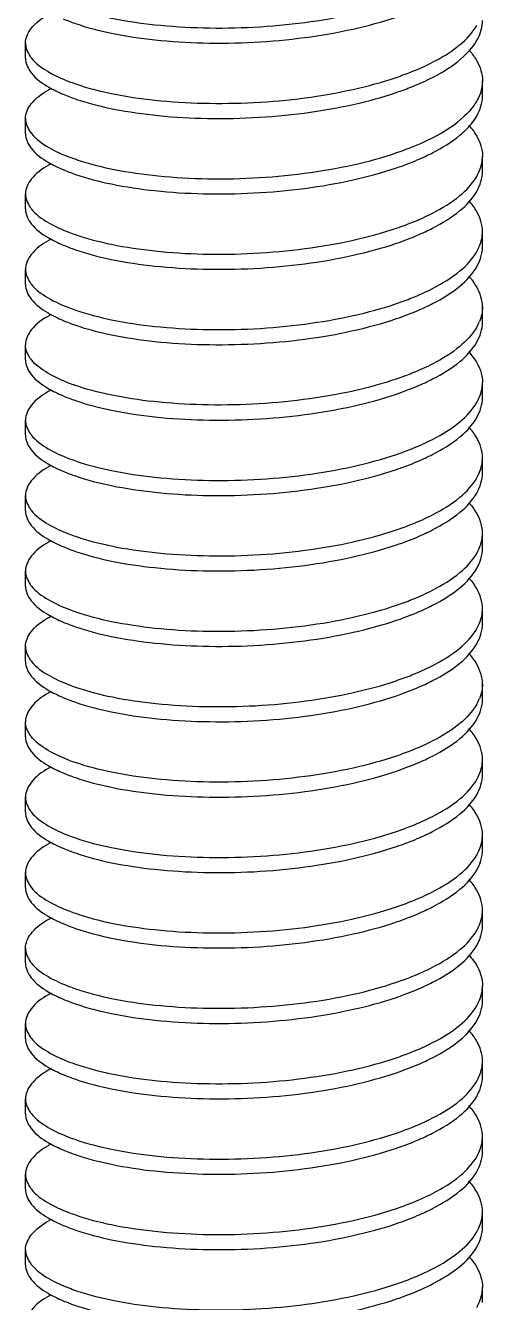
# Model space of a CAD drawing. Header units: millimetres. Extents: x 14276 to 15242, y -9916 to -8542.
# Drawn here: x 14590.72 to 14597.92, y -8626.63 to -8606.5 of the extents above; entities that cross this region are included whole.
import ezdxf

# ---------------------------------------------------------------- set-up
doc = ezdxf.new("R2010")
doc.units = ezdxf.units.MM

# ---------------------------------------------------------------- blocks, each defined once
blk = doc.blocks.new('u9')
at = {"color": 7, "linetype": 'Continuous'}
for p, q in [((-168.493, 618.02), (-168.493, 618.258)), ((-168.493, 618.02), (-168.493, 618.258)), ((-161.285, 617.426), (-161.285, 617.664)), ((-161.285, 617.426), (-161.285, 617.664)), ((-168.493, 616.832), (-168.493, 617.069)), ((-168.493, 616.832), (-168.493, 617.069)), ((-161.285, 616.238), (-161.285, 616.475)), ((-161.285, 616.238), (-161.285, 616.475)), ((-168.493, 615.643), (-168.493, 615.881)), ((-168.493, 615.643), (-168.493, 615.881)), ((-161.285, 615.049), (-161.285, 615.287)), ((-161.285, 615.049), (-161.285, 615.287)), ((-168.493, 614.455), (-168.493, 614.693)), ((-161.285, 613.861), (-161.285, 614.099)), ((-161.285, 613.861), (-161.285, 614.099)), ((-168.493, 613.267), (-168.493, 613.504)), ((-168.493, 613.267), (-168.493, 613.504)), ((-161.285, 612.673), (-161.285, 612.91)), ((-161.285, 612.673), (-161.285, 612.91)), ((-168.493, 612.079), (-168.493, 612.316)), ((-168.493, 612.079), (-168.493, 612.316)), ((-161.285, 611.484), (-161.285, 611.722)), ((-161.285, 611.484), (-161.285, 611.722)), ((-168.493, 610.89), (-168.493, 611.128)), ((-168.493, 610.89), (-168.493, 611.128)), ((-161.285, 610.296), (-161.285, 610.534)), ((-161.285, 610.296), (-161.285, 610.534)), ((-168.493, 609.702), (-168.493, 609.94)), ((-168.493, 609.702), (-168.493, 609.94)), ((-161.285, 609.108), (-161.285, 609.345)), ((-161.285, 609.108), (-161.285, 609.345)), ((-168.493, 608.514), (-168.493, 608.751)), ((-168.493, 608.514), (-168.493, 608.751)), ((-161.285, 607.919), (-161.285, 608.157)), ((-161.285, 607.919), (-161.285, 608.157)), ((-168.493, 607.325), (-168.493, 607.563)), ((-168.493, 607.325), (-168.493, 607.563)), ((-161.285, 606.731), (-161.285, 606.969)), ((-161.285, 606.731), (-161.285, 606.969)), ((-168.493, 606.137), (-168.493, 606.375)), ((-168.493, 606.137), (-168.493, 606.375)), ((-161.285, 605.543), (-161.285, 605.781)), ((-161.285, 605.543), (-161.285, 605.781)), ((-168.493, 604.949), (-168.493, 605.186)), ((-168.493, 604.949), (-168.493, 605.186)), ((-161.285, 604.355), (-161.285, 604.592)), ((-161.285, 604.355), (-161.285, 604.592)), ((-168.493, 603.76), (-168.493, 603.998)), ((-168.493, 603.76), (-168.493, 603.998)), ((-161.285, 603.166), (-161.285, 603.404)), ((-161.285, 603.166), (-161.285, 603.404)), ((-168.493, 602.572), (-168.493, 602.81)), ((-168.493, 602.572), (-168.493, 602.81)), ((-161.285, 601.978), (-161.285, 602.216)), ((-161.285, 601.978), (-161.285, 602.216)), ((-168.493, 601.384), (-168.493, 601.621)), ((-168.493, 601.384), (-168.493, 601.621)), ((-161.285, 600.79), (-161.285, 601.027)), ((-161.285, 600.79), (-161.285, 601.027)), ((-168.493, 600.196), (-168.493, 600.433)), ((-168.493, 600.196), (-168.493, 600.433)), ((-161.285, 599.601), (-161.285, 599.839)), ((-161.285, 599.601), (-161.285, 599.839)), ((-168.493, 599.007), (-168.493, 599.245)), ((-168.493, 599.007), (-168.493, 599.245)), ((-161.285, 598.413), (-161.285, 598.651)), ((-161.285, 598.413), (-161.285, 598.651))]:
    blk.add_line(p, q, dxfattribs=at)
for centre, radius, start, end in [((-162.829, 619.669), 1.864, 307.9845, 309.5661), ((-167.948, 618.372), 0.572, 214.6548, 217.3283), ((-162.308, 617.41), 1.096, 41.2585, 42.2978), ((-166.661, 620.64), 3.199, 248.9634, 250.926), ((-167.942, 617.188), 0.578, 214.6498, 217.7252), ((-166.648, 619.484), 3.233, 248.9329, 251.3154), ((-162.044, 616.537), 0.769, 330.4827, 337.9797), ((-167.948, 615.996), 0.572, 214.6548, 217.3283), ((-166.661, 618.263), 3.199, 248.9634, 250.926), ((-162.044, 615.349), 0.769, 330.4827, 337.9797), ((-167.948, 614.807), 0.572, 214.6548, 217.3283), ((-167.099, 612.139), 2.091, 118.1948, 119.0508), ((-166.661, 617.075), 3.199, 248.9634, 250.926), ((-162.044, 614.161), 0.768, 330.5105, 337.9801), ((-167.952, 613.616), 0.567, 214.6608, 217.0501), ((-166.667, 615.871), 3.182, 248.9865, 250.6946), ((-162.044, 612.972), 0.769, 330.4827, 337.9797), ((-167.948, 612.431), 0.572, 214.6548, 217.3283), ((-166.661, 614.699), 3.199, 248.9634, 250.926), ((-162.044, 611.784), 0.769, 330.4827, 337.9797), ((-167.948, 611.243), 0.572, 214.6548, 217.3283), ((-166.661, 613.51), 3.199, 248.9634, 250.926), ((-162.044, 610.596), 0.769, 330.4827, 337.9797), ((-167.948, 610.054), 0.572, 214.6548, 217.3283), ((-166.661, 612.322), 3.199, 248.9634, 250.926), ((-162.043, 609.407), 0.767, 330.6274, 337.9823), ((-167.945, 608.868), 0.575, 214.6423, 217.4289), ((-166.652, 611.155), 3.222, 248.9373, 251.2529), ((-162.044, 608.219), 0.769, 330.4827, 337.9797), ((-167.948, 607.678), 0.572, 214.6548, 217.3283), ((-166.661, 609.945), 3.199, 248.9634, 250.926), ((-162.044, 607.031), 0.769, 330.4827, 337.9797), ((-167.948, 606.489), 0.572, 214.6548, 217.3283), ((-166.661, 608.757), 3.199, 248.9634, 250.926), ((-162.044, 605.842), 0.769, 330.4827, 337.9797), ((-167.948, 605.301), 0.572, 214.6548, 217.3283), ((-166.661, 607.569), 3.199, 248.9634, 250.926), ((-162.044, 604.654), 0.769, 330.4827, 337.9797), ((-167.948, 604.113), 0.572, 214.6548, 217.3283), ((-166.661, 606.38), 3.199, 248.9634, 250.926), ((-162.044, 603.466), 0.769, 330.4827, 337.9797), ((-167.948, 602.925), 0.572, 214.6548, 217.3283), ((-166.661, 605.192), 3.199, 248.9634, 250.926), ((-162.044, 602.278), 0.769, 330.4827, 337.9797), ((-167.948, 601.736), 0.572, 214.6548, 217.3283), ((-166.661, 604.004), 3.199, 248.9634, 250.926), ((-162.044, 601.089), 0.769, 330.4827, 337.9797), ((-167.948, 600.548), 0.572, 214.6548, 217.3283), ((-167.135, 597.955), 2.007, 118.2937, 119.7265), ((-166.661, 602.816), 3.199, 248.9634, 250.926), ((-162.042, 599.9), 0.766, 330.7044, 337.9836), ((-167.945, 599.362), 0.575, 214.6423, 217.4285), ((-166.652, 601.649), 3.222, 248.9373, 251.2527), ((-162.044, 598.713), 0.769, 330.4827, 337.9797)]:
    blk.add_arc(centre, radius, start, end, dxfattribs=at)
for points, start_tangent, end_tangent in [([(-167.706, 618.805), (-167.136, 618.652), (-166.452, 618.548), (-165.691, 618.499), (-164.889, 618.51), (-164.087, 618.584), (-163.325, 618.717), (-162.642, 618.907), (-162.398, 618.996)], (0.944934, -0.327262), (0.928675, 0.370894)), ([(-167.899, 618.641), (-167.706, 618.567), (-167.136, 618.414), (-166.452, 618.31), (-165.691, 618.261), (-164.889, 618.273), (-164.087, 618.346), (-163.325, 618.48), (-162.642, 618.669), (-162.313, 618.794)], (0.91985, -0.39227), (0.920435, 0.390896)), ([(-168.493, 618.258), (-168.404, 618.487), (-168.143, 618.704), (-168.086, 618.736)], (0, 1), (0.879927, 0.475108)), ([(-161.583, 618.046), (-161.36, 618.325), (-161.285, 618.614)], (0.736252, 0.676708), (0, 1)), ([(-161.641, 618.232), (-161.375, 618.535)], (0.770826, 0.637046), (0.491851, 0.87068)), ([(-168.493, 618.258), (-168.418, 618.047)], (0, -1), (0.568435, -0.822728)), ([(-162.398, 617.808), (-162.071, 617.956), (-161.682, 618.2)], (0.928675, 0.370894), (0.788114, 0.615529)), ([(-168.493, 618.02), (-168.4, 617.785), (-168.125, 617.564), (-167.899, 617.453)], (0, -1), (0.919824, -0.392332)), ([(-168.402, 618.026), (-168.136, 617.808), (-167.809, 617.654)], (0.606206, -0.795308), (0.933171, -0.359433)), ([(-162.313, 617.605), (-161.992, 617.76), (-161.583, 618.046)], (0.920598, 0.390511), (0.736252, 0.676708)), ([(-161.484, 618.133), (-161.375, 617.981)], (0.659412, -0.751782), (0.492631, -0.870238)), ([(-161.375, 617.981), (-161.285, 617.664)], (0.492631, -0.870238), (0, -1)), ([(-167.706, 617.616), (-167.136, 617.464), (-166.452, 617.359), (-165.691, 617.311), (-164.889, 617.322), (-164.087, 617.395), (-163.325, 617.529), (-162.642, 617.718), (-162.398, 617.808)], (0.944934, -0.327262), (0.928675, 0.370894)), ([(-168.493, 617.069), (-168.402, 617.301), (-168.136, 617.519), (-168.087, 617.547)], (0, 1), (0.880035, 0.47491)), ([(-167.899, 617.453), (-167.684, 617.371), (-167.099, 617.219), (-166.399, 617.116), (-165.622, 617.071), (-164.807, 617.089), (-163.995, 617.17), (-163.23, 617.313), (-162.551, 617.512), (-162.313, 617.605)], (0.919824, -0.392332), (0.920598, 0.390511)), ([(-161.285, 617.664), (-161.318, 617.47)], (0, -1), (-0.32717, -0.944966)), ([(-161.318, 617.47), (-161.418, 617.279)], (-0.32717, -0.944966), (-0.576996, -0.816747)), ([(-161.375, 617.109), (-161.285, 617.426)], (0.491851, 0.87068), (0, 1)), ([(-161.418, 617.279), (-161.583, 617.095)], (-0.576996, -0.816747), (-0.736252, -0.676708)), ([(-168.493, 617.069), (-168.418, 616.859)], (0, -1), (0.568287, -0.82283)), ([(-162.403, 616.618), (-161.992, 616.809), (-161.583, 617.095)], (0.929235, 0.369488), (0.736252, 0.676708)), ([(-162.313, 616.417), (-162.071, 616.53), (-161.641, 616.806), (-161.459, 616.987)], (0.920435, 0.390896), (0.630487, 0.7762)), ([(-161.501, 616.963), (-161.375, 616.792), (-161.285, 616.475)], (0.676318, -0.73661), (0, -1)), ([(-161.459, 616.987), (-161.375, 617.109)], (0.630487, 0.7762), (0.491851, 0.87068)), ([(-168.493, 616.832), (-168.402, 616.6), (-168.136, 616.382), (-167.899, 616.265)], (0, -1), (0.91985, -0.39227)), ([(-168.4, 616.834), (-168.125, 616.613), (-167.811, 616.466)], (0.611634, -0.791141), (0.932904, -0.360124)), ([(-167.684, 616.421), (-167.099, 616.268), (-166.399, 616.166), (-165.622, 616.121), (-164.807, 616.138), (-163.995, 616.22), (-163.23, 616.362), (-162.551, 616.562), (-162.403, 616.618)], (0.94707, -0.321027), (0.929235, 0.369488)), ([(-168.086, 616.359), (-168.136, 616.331), (-168.402, 616.113), (-168.493, 615.881)], (-0.880227, -0.474553), (0, -1)), ([(-167.899, 616.265), (-167.706, 616.19), (-167.136, 616.038), (-166.452, 615.933), (-165.691, 615.885), (-164.889, 615.896), (-164.087, 615.969), (-163.325, 616.103), (-162.642, 616.292), (-162.313, 616.417)], (0.91985, -0.39227), (0.920435, 0.390896)), ([(-161.331, 616.249), (-161.285, 616.475)], (0.373855, 0.927487), (0, 1)), ([(-162.398, 615.431), (-162.071, 615.579), (-161.641, 615.856), (-161.375, 616.158)], (0.928675, 0.370894), (0.491851, 0.87068)), ([(-162.313, 615.229), (-162.071, 615.342), (-161.641, 615.618), (-161.375, 615.921), (-161.285, 616.238)], (0.920435, 0.390896), (0, 1)), ([(-168.493, 615.881), (-168.418, 615.671)], (0, -1), (0.568435, -0.822728)), ([(-161.285, 615.287), (-161.375, 615.604), (-161.501, 615.775)], (0, 1), (-0.676318, 0.73661)), ([(-168.493, 615.643), (-168.402, 615.412), (-168.136, 615.193), (-167.899, 615.076)], (0, -1), (0.91985, -0.39227)), ([(-168.402, 615.649), (-168.136, 615.431), (-167.809, 615.277)], (0.606206, -0.795308), (0.933171, -0.359433)), ([(-167.706, 615.24), (-167.136, 615.087), (-166.452, 614.983), (-165.691, 614.934), (-164.889, 614.946), (-164.087, 615.019), (-163.325, 615.152), (-162.642, 615.342), (-162.398, 615.431)], (0.944934, -0.327262), (0.928675, 0.370894)), ([(-168.086, 615.17), (-168.136, 615.143), (-168.402, 614.925), (-168.493, 614.693)], (-0.880227, -0.474553), (0, -1)), ([(-167.899, 615.076), (-167.706, 615.002), (-167.136, 614.849), (-166.452, 614.745), (-165.691, 614.696), (-164.889, 614.708), (-164.087, 614.781), (-163.325, 614.915), (-162.642, 615.104), (-162.313, 615.229)], (0.91985, -0.39227), (0.920435, 0.390896)), ([(-161.331, 615.061), (-161.285, 615.287)], (0.373855, 0.927487), (0, 1)), ([(-162.398, 614.243), (-162.071, 614.391), (-161.641, 614.667), (-161.375, 614.97)], (0.928675, 0.370894), (0.491851, 0.87068)), ([(-162.313, 614.04), (-162.071, 614.153), (-161.641, 614.43), (-161.375, 614.733), (-161.285, 615.049)], (0.920435, 0.390896), (0, 1)), ([(-168.493, 614.693), (-168.418, 614.483)], (0, -1), (0.568435, -0.822728)), ([(-161.285, 614.099), (-161.375, 614.415), (-161.501, 614.586)], (0, 1), (-0.676318, 0.73661)), ([(-168.493, 614.455), (-168.402, 614.223), (-168.136, 614.005), (-167.899, 613.888)], (0, -1), (0.91985, -0.39227)), ([(-168.402, 614.461), (-168.136, 614.243), (-167.809, 614.089)], (0.606206, -0.795308), (0.933171, -0.359433)), ([(-167.706, 614.052), (-167.136, 613.899), (-166.452, 613.794), (-165.691, 613.746), (-164.889, 613.757), (-164.087, 613.831), (-163.325, 613.964), (-162.642, 614.153), (-162.398, 614.243)], (0.944934, -0.327262), (0.928675, 0.370894)), ([(-168.114, 613.967), (-168.397, 613.743), (-168.493, 613.504)], (-0.874174, -0.485613), (0, -1)), ([(-167.899, 613.888), (-167.706, 613.814), (-167.136, 613.661), (-166.452, 613.557), (-165.691, 613.508), (-164.889, 613.52), (-164.087, 613.593), (-163.325, 613.727), (-162.642, 613.916), (-162.313, 614.04)], (0.91985, -0.39227), (0.920435, 0.390896)), ([(-161.285, 614.099), (-161.331, 613.872)], (0, -1), (-0.373855, -0.927487)), ([(-161.375, 613.782), (-161.643, 613.478), (-162.068, 613.204), (-162.398, 613.055)], (-0.491432, -0.870916), (-0.928716, -0.370792)), ([(-162.313, 612.852), (-162.071, 612.965), (-161.641, 613.241), (-161.375, 613.544), (-161.285, 613.861)], (0.920435, 0.390896), (0, 1)), ([(-168.418, 613.294), (-168.493, 613.504)], (-0.568566, 0.822637), (0, 1)), ([(-161.318, 613.104), (-161.502, 613.398)], (-0.328647, 0.944453), (-0.673652, 0.739048)), ([(-168.493, 613.267), (-168.402, 613.035), (-168.136, 612.817), (-167.899, 612.7)], (0, -1), (0.91985, -0.39227)), ([(-167.808, 612.9), (-168.143, 613.059), (-168.404, 613.275)], (-0.933355, 0.358955), (-0.602377, 0.798212)), ([(-162.398, 613.055), (-162.633, 612.968), (-163.327, 612.775), (-164.107, 612.64), (-164.911, 612.568), (-165.703, 612.558), (-166.47, 612.608), (-167.157, 612.715), (-167.719, 612.868)], (-0.928716, -0.370792), (-0.94364, 0.330974)), ([(-161.318, 613.104), (-161.293, 613.007), (-161.285, 612.91)], (0.328647, -0.944453), (0, -1)), ([(-168.086, 612.794), (-168.136, 612.766), (-168.402, 612.548), (-168.493, 612.316)], (-0.880227, -0.474553), (0, -1)), ([(-167.899, 612.7), (-167.706, 612.626), (-167.136, 612.473), (-166.452, 612.368), (-165.691, 612.32), (-164.889, 612.331), (-164.087, 612.405), (-163.325, 612.538), (-162.642, 612.727), (-162.313, 612.852)], (0.91985, -0.39227), (0.920435, 0.390896)), ([(-161.331, 612.684), (-161.285, 612.91)], (0.373855, 0.927487), (0, 1)), ([(-162.398, 611.867), (-162.071, 612.014), (-161.641, 612.291), (-161.375, 612.594)], (0.928675, 0.370894), (0.491851, 0.87068)), ([(-162.313, 611.664), (-162.071, 611.777), (-161.641, 612.053), (-161.375, 612.356), (-161.285, 612.673)], (0.920435, 0.390896), (0, 1)), ([(-168.493, 612.316), (-168.418, 612.106)], (0, -1), (0.568435, -0.822728)), ([(-161.285, 611.722), (-161.375, 612.039), (-161.501, 612.21)], (0, 1), (-0.676318, 0.73661)), ([(-168.493, 612.079), (-168.402, 611.847), (-168.136, 611.629), (-167.899, 611.511)], (0, -1), (0.91985, -0.39227)), ([(-168.402, 612.084), (-168.136, 611.866), (-167.809, 611.713)], (0.606206, -0.795308), (0.933171, -0.359433)), ([(-167.706, 611.675), (-167.136, 611.522), (-166.452, 611.418), (-165.691, 611.369), (-164.889, 611.381), (-164.087, 611.454), (-163.325, 611.588), (-162.642, 611.777), (-162.398, 611.867)], (0.944934, -0.327262), (0.928675, 0.370894)), ([(-161.331, 611.496), (-161.285, 611.722)], (0.373855, 0.927487), (0, 1)), ([(-168.086, 611.606), (-168.136, 611.578), (-168.402, 611.36), (-168.493, 611.128)], (-0.880227, -0.474553), (0, -1)), ([(-167.899, 611.511), (-167.706, 611.437), (-167.136, 611.285), (-166.452, 611.18), (-165.691, 611.131), (-164.889, 611.143), (-164.087, 611.216), (-163.325, 611.35), (-162.642, 611.539), (-162.313, 611.664)], (0.91985, -0.39227), (0.920435, 0.390896)), ([(-162.398, 610.678), (-162.071, 610.826), (-161.641, 611.102), (-161.375, 611.405)], (0.928675, 0.370894), (0.491851, 0.87068)), ([(-162.313, 610.475), (-162.071, 610.589), (-161.641, 610.865), (-161.375, 611.168), (-161.285, 611.484)], (0.920435, 0.390896), (0, 1)), ([(-168.493, 611.128), (-168.418, 610.918)], (0, -1), (0.568435, -0.822728)), ([(-161.285, 610.534), (-161.375, 610.85), (-161.501, 611.021)], (0, 1), (-0.676318, 0.73661)), ([(-168.493, 610.89), (-168.402, 610.658), (-168.136, 610.44), (-167.899, 610.323)], (0, -1), (0.91985, -0.39227)), ([(-168.402, 610.896), (-168.136, 610.678), (-167.809, 610.524)], (0.606206, -0.795308), (0.933171, -0.359433)), ([(-167.706, 610.487), (-167.136, 610.334), (-166.452, 610.23), (-165.691, 610.181), (-164.889, 610.192), (-164.087, 610.266), (-163.325, 610.399), (-162.642, 610.589), (-162.398, 610.678)], (0.944934, -0.327262), (0.928675, 0.370894)), ([(-161.331, 610.308), (-161.285, 610.534)], (0.373855, 0.927487), (0, 1)), ([(-168.086, 610.417), (-168.136, 610.39), (-168.402, 610.171), (-168.493, 609.94)], (-0.880227, -0.474553), (0, -1)), ([(-167.899, 610.323), (-167.706, 610.249), (-167.136, 610.096), (-166.452, 609.992), (-165.691, 609.943), (-164.889, 609.955), (-164.087, 610.028), (-163.325, 610.162), (-162.642, 610.351), (-162.313, 610.475)], (0.91985, -0.39227), (0.920435, 0.390896)), ([(-162.398, 609.49), (-162.071, 609.638), (-161.641, 609.914), (-161.375, 610.217)], (0.928675, 0.370894), (0.491851, 0.87068)), ([(-162.313, 609.287), (-162.071, 609.4), (-161.641, 609.676), (-161.375, 609.979), (-161.285, 610.296)], (0.920435, 0.390896), (0, 1)), ([(-168.493, 609.94), (-168.418, 609.729)], (0, -1), (0.568435, -0.822728)), ([(-168.493, 609.702), (-168.402, 609.47), (-168.136, 609.252), (-167.899, 609.135)], (0, -1), (0.91985, -0.39227)), ([(-168.402, 609.708), (-168.136, 609.49), (-167.809, 609.336)], (0.606206, -0.795308), (0.933171, -0.359433)), ([(-161.285, 609.345), (-161.375, 609.662), (-161.501, 609.833)], (0, 1), (-0.676318, 0.73661)), ([(-167.706, 609.298), (-167.136, 609.146), (-166.452, 609.041), (-165.691, 608.992), (-164.889, 609.004), (-164.087, 609.077), (-163.325, 609.211), (-162.642, 609.4), (-162.398, 609.49)], (0.944934, -0.327262), (0.928675, 0.370894)), ([(-161.331, 609.119), (-161.285, 609.345)], (0.373859, 0.927485), (0, 1)), ([(-168.493, 608.751), (-168.405, 608.98), (-168.145, 609.196), (-168.086, 609.229)], (0, 1), (0.879825, 0.475298)), ([(-167.899, 609.135), (-167.706, 609.061), (-167.136, 608.908), (-166.452, 608.804), (-165.691, 608.755), (-164.889, 608.766), (-164.087, 608.84), (-163.325, 608.973), (-162.642, 609.163), (-162.313, 609.287)], (0.91985, -0.39227), (0.920435, 0.390896)), ([(-162.313, 608.099), (-162.071, 608.212), (-161.641, 608.488), (-161.375, 608.791), (-161.285, 609.108)], (0.920435, 0.390896), (0, 1)), ([(-162.397, 608.302), (-162.079, 608.445), (-161.644, 608.723), (-161.374, 609.03)], (0.928627, 0.371015), (0.489682, 0.871901)), ([(-168.493, 608.751), (-168.418, 608.541)], (0, -1), (0.568233, -0.822868)), ([(-168.493, 608.514), (-168.402, 608.282), (-168.136, 608.064), (-167.899, 607.946)], (0, -1), (0.91985, -0.39227)), ([(-168.401, 608.518), (-168.127, 608.296), (-167.81, 608.148)], (0.607581, -0.794258), (0.932947, -0.360015)), ([(-161.285, 608.157), (-161.378, 608.478), (-161.501, 608.645)], (0, 1), (-0.67598, 0.73692)), ([(-167.688, 608.104), (-167.122, 607.954), (-166.436, 607.851), (-165.664, 607.804), (-164.865, 607.817), (-164.072, 607.891), (-163.32, 608.024), (-162.644, 608.211), (-162.397, 608.302)], (0.946732, -0.322024), (0.928627, 0.371015)), ([(-167.899, 607.946), (-167.706, 607.872), (-167.136, 607.72), (-166.452, 607.615), (-165.691, 607.567), (-164.889, 607.578), (-164.087, 607.651), (-163.325, 607.785), (-162.642, 607.974), (-162.313, 608.099)], (0.91985, -0.39227), (0.920435, 0.390896)), ([(-161.285, 608.157), (-161.331, 607.931)], (0, -1), (-0.373855, -0.927487)), ([(-168.086, 608.041), (-168.136, 608.013), (-168.402, 607.795), (-168.493, 607.563)], (-0.880227, -0.474553), (0, -1)), ([(-162.313, 606.911), (-162.071, 607.024), (-161.641, 607.3), (-161.375, 607.603), (-161.285, 607.919)], (0.920435, 0.390896), (0, 1)), ([(-161.375, 607.84), (-161.641, 607.537), (-162.071, 607.261), (-162.398, 607.113)], (-0.491851, -0.87068), (-0.928675, -0.370894)), ([(-168.418, 607.353), (-168.493, 607.563)], (-0.568435, 0.822728), (0, 1)), ([(-168.493, 607.325), (-168.402, 607.093), (-168.136, 606.875), (-167.899, 606.758)], (0, -1), (0.91985, -0.39227)), ([(-167.809, 606.959), (-168.136, 607.113), (-168.402, 607.331)], (-0.933171, 0.359433), (-0.606206, 0.795308)), ([(-161.285, 606.969), (-161.375, 607.286), (-161.501, 607.457)], (0, 1), (-0.676318, 0.73661)), ([(-162.398, 607.113), (-162.642, 607.024), (-163.325, 606.834), (-164.087, 606.701), (-164.889, 606.627), (-165.691, 606.616), (-166.452, 606.665), (-167.136, 606.769), (-167.706, 606.922)], (-0.928675, -0.370894), (-0.944934, 0.327262)), ([(-167.899, 606.758), (-167.706, 606.684), (-167.136, 606.531), (-166.452, 606.427), (-165.691, 606.378), (-164.889, 606.39), (-164.087, 606.463), (-163.325, 606.597), (-162.642, 606.786), (-162.313, 606.911)], (0.91985, -0.39227), (0.920435, 0.390896)), ([(-161.331, 606.743), (-161.285, 606.969)], (0.373855, 0.927487), (0, 1)), ([(-168.086, 606.852), (-168.136, 606.825), (-168.402, 606.607), (-168.493, 606.375)], (-0.880227, -0.474553), (0, -1)), ([(-162.313, 605.722), (-162.071, 605.835), (-161.641, 606.111), (-161.375, 606.414), (-161.285, 606.731)], (0.920435, 0.390896), (0, 1)), ([(-162.398, 605.925), (-162.071, 606.073), (-161.641, 606.349), (-161.375, 606.652)], (0.928675, 0.370894), (0.491851, 0.87068)), ([(-168.493, 606.375), (-168.418, 606.164)], (0, -1), (0.568435, -0.822728)), ([(-168.493, 606.137), (-168.402, 605.905), (-168.136, 605.687), (-167.899, 605.57)], (0, -1), (0.91985, -0.39227)), ([(-168.402, 606.143), (-168.136, 605.925), (-167.809, 605.771)], (0.606206, -0.795308), (0.933171, -0.359433)), ([(-161.285, 605.781), (-161.375, 606.097), (-161.501, 606.268)], (0, 1), (-0.676318, 0.73661)), ([(-167.706, 605.733), (-167.136, 605.581), (-166.452, 605.476), (-165.691, 605.428), (-164.889, 605.439), (-164.087, 605.512), (-163.325, 605.646), (-162.642, 605.835), (-162.398, 605.925)], (0.944934, -0.327262), (0.928675, 0.370894)), ([(-167.899, 605.57), (-167.706, 605.496), (-167.136, 605.343), (-166.452, 605.239), (-165.691, 605.19), (-164.889, 605.201), (-164.087, 605.275), (-163.325, 605.408), (-162.642, 605.598), (-162.313, 605.722)], (0.91985, -0.39227), (0.920435, 0.390896)), ([(-161.331, 605.554), (-161.285, 605.781)], (0.373855, 0.927487), (0, 1)), ([(-168.086, 605.664), (-168.136, 605.636), (-168.402, 605.418), (-168.493, 605.186)], (-0.880227, -0.474553), (0, -1)), ([(-162.313, 604.534), (-162.071, 604.647), (-161.641, 604.923), (-161.375, 605.226), (-161.285, 605.543)], (0.920435, 0.390896), (0, 1)), ([(-162.398, 604.737), (-162.071, 604.885), (-161.641, 605.161), (-161.375, 605.464)], (0.928675, 0.370894), (0.491851, 0.87068)), ([(-168.493, 605.186), (-168.418, 604.976)], (0, -1), (0.568435, -0.822728)), ([(-161.285, 604.592), (-161.375, 604.909), (-161.501, 605.08)], (0, 1), (-0.676318, 0.73661)), ([(-168.493, 604.949), (-168.402, 604.717), (-168.136, 604.499), (-167.899, 604.382)], (0, -1), (0.91985, -0.39227)), ([(-168.402, 604.955), (-168.136, 604.736), (-167.809, 604.583)], (0.606206, -0.795308), (0.933171, -0.359433)), ([(-167.706, 604.545), (-167.136, 604.392), (-166.452, 604.288), (-165.691, 604.239), (-164.889, 604.251), (-164.087, 604.324), (-163.325, 604.458), (-162.642, 604.647), (-162.398, 604.737)], (0.944934, -0.327262), (0.928675, 0.370894)), ([(-168.493, 603.998), (-168.411, 604.218), (-168.166, 604.43), (-168.085, 604.476)], (0, 1), (0.879165, 0.476518)), ([(-167.899, 604.382), (-167.706, 604.308), (-167.136, 604.155), (-166.452, 604.05), (-165.691, 604.002), (-164.889, 604.013), (-164.087, 604.087), (-163.325, 604.22), (-162.642, 604.409), (-162.313, 604.534)], (0.91985, -0.39227), (0.920435, 0.390896)), ([(-161.331, 604.366), (-161.285, 604.592)], (0.373855, 0.927487), (0, 1)), ([(-162.398, 603.548), (-162.071, 603.696), (-161.641, 603.973), (-161.375, 604.276)], (0.928675, 0.370894), (0.491851, 0.87068)), ([(-162.313, 603.346), (-162.071, 603.459), (-161.641, 603.735), (-161.375, 604.038), (-161.285, 604.355)], (0.920435, 0.390896), (0, 1)), ([(-168.493, 603.998), (-168.418, 603.788)], (0, -1), (0.568435, -0.822728)), ([(-161.502, 603.892), (-161.36, 603.693), (-161.285, 603.404)], (0.677406, -0.735609), (0, -1)), ([(-168.493, 603.76), (-168.402, 603.529), (-168.136, 603.31), (-167.899, 603.193)], (0, -1), (0.91985, -0.39227)), ([(-168.402, 603.766), (-168.136, 603.548), (-167.809, 603.394)], (0.606206, -0.795308), (0.933171, -0.359433)), ([(-167.706, 603.357), (-167.136, 603.204), (-166.452, 603.1), (-165.691, 603.051), (-164.889, 603.063), (-164.087, 603.136), (-163.325, 603.269), (-162.642, 603.459), (-162.398, 603.548)], (0.944934, -0.327262), (0.928675, 0.370894)), ([(-168.086, 603.287), (-168.136, 603.26), (-168.402, 603.042), (-168.493, 602.81)], (-0.880227, -0.474553), (0, -1)), ([(-167.899, 603.193), (-167.706, 603.119), (-167.136, 602.966), (-166.452, 602.862), (-165.691, 602.813), (-164.889, 602.825), (-164.087, 602.898), (-163.325, 603.032), (-162.642, 603.221), (-162.313, 603.346)], (0.91985, -0.39227), (0.920435, 0.390896)), ([(-161.331, 603.178), (-161.285, 603.404)], (0.373855, 0.927487), (0, 1)), ([(-162.398, 602.36), (-162.071, 602.508), (-161.641, 602.784), (-161.375, 603.087)], (0.928675, 0.370894), (0.491851, 0.87068)), ([(-162.313, 602.157), (-162.071, 602.27), (-161.641, 602.547), (-161.375, 602.85), (-161.285, 603.166)], (0.920435, 0.390896), (0, 1)), ([(-168.493, 602.81), (-168.418, 602.6)], (0, -1), (0.568435, -0.822728)), ([(-161.285, 602.216), (-161.375, 602.532), (-161.501, 602.703)], (0, 1), (-0.676318, 0.73661)), ([(-168.493, 602.572), (-168.402, 602.34), (-168.136, 602.122), (-167.899, 602.005)], (0, -1), (0.91985, -0.39227)), ([(-168.402, 602.578), (-168.136, 602.36), (-167.809, 602.206)], (0.606206, -0.795308), (0.933171, -0.359433)), ([(-167.706, 602.169), (-167.136, 602.016), (-166.452, 601.911), (-165.691, 601.863), (-164.889, 601.874), (-164.087, 601.948), (-163.325, 602.081), (-162.642, 602.27), (-162.398, 602.36)], (0.944934, -0.327262), (0.928675, 0.370894)), ([(-168.086, 602.099), (-168.136, 602.071), (-168.402, 601.853), (-168.493, 601.621)], (-0.880227, -0.474553), (0, -1)), ([(-167.899, 602.005), (-167.706, 601.931), (-167.136, 601.778), (-166.452, 601.674), (-165.691, 601.625), (-164.889, 601.637), (-164.087, 601.71), (-163.325, 601.844), (-162.642, 602.033), (-162.313, 602.157)], (0.91985, -0.39227), (0.920435, 0.390896)), ([(-161.331, 601.989), (-161.285, 602.216)], (0.373855, 0.927487), (0, 1)), ([(-162.398, 601.172), (-162.071, 601.32), (-161.641, 601.596), (-161.375, 601.899)], (0.928675, 0.370894), (0.491851, 0.87068)), ([(-162.313, 600.969), (-162.071, 601.082), (-161.641, 601.358), (-161.375, 601.661), (-161.285, 601.978)], (0.920435, 0.390896), (0, 1)), ([(-168.493, 601.621), (-168.418, 601.411)], (0, -1), (0.568435, -0.822728)), ([(-161.285, 601.027), (-161.375, 601.344), (-161.501, 601.515)], (0, 1), (-0.676318, 0.73661)), ([(-168.493, 601.384), (-168.402, 601.152), (-168.136, 600.934), (-167.899, 600.817)], (0, -1), (0.91985, -0.39227)), ([(-168.402, 601.39), (-168.136, 601.172), (-167.809, 601.018)], (0.606206, -0.795308), (0.933171, -0.359433)), ([(-167.706, 600.98), (-167.136, 600.828), (-166.452, 600.723), (-165.691, 600.674), (-164.889, 600.686), (-164.087, 600.759), (-163.325, 600.893), (-162.642, 601.082), (-162.398, 601.172)], (0.944934, -0.327262), (0.928675, 0.370894)), ([(-168.086, 600.911), (-168.136, 600.883), (-168.402, 600.665), (-168.493, 600.433)], (-0.880227, -0.474553), (0, -1)), ([(-167.899, 600.817), (-167.706, 600.743), (-167.136, 600.59), (-166.452, 600.485), (-165.691, 600.437), (-164.889, 600.448), (-164.087, 600.522), (-163.325, 600.655), (-162.642, 600.845), (-162.313, 600.969)], (0.91985, -0.39227), (0.920435, 0.390896)), ([(-161.331, 600.801), (-161.285, 601.027)], (0.373855, 0.927487), (0, 1)), ([(-162.398, 599.984), (-162.071, 600.131), (-161.641, 600.408), (-161.375, 600.711)], (0.928675, 0.370894), (0.491851, 0.87068)), ([(-162.313, 599.781), (-162.071, 599.894), (-161.641, 600.17), (-161.375, 600.473), (-161.285, 600.79)], (0.920435, 0.390896), (0, 1)), ([(-168.493, 600.433), (-168.418, 600.223)], (0, -1), (0.568435, -0.822728)), ([(-161.285, 599.839), (-161.375, 600.156), (-161.501, 600.327)], (0, 1), (-0.676318, 0.73661)), ([(-168.493, 600.196), (-168.402, 599.964), (-168.136, 599.746), (-167.899, 599.628)], (0, -1), (0.91985, -0.39227)), ([(-168.402, 600.201), (-168.136, 599.983), (-167.809, 599.83)], (0.606206, -0.795308), (0.933171, -0.359433)), ([(-167.706, 599.792), (-167.136, 599.639), (-166.452, 599.535), (-165.691, 599.486), (-164.889, 599.498), (-164.087, 599.571), (-163.325, 599.705), (-162.642, 599.894), (-162.398, 599.984)], (0.944934, -0.327262), (0.928675, 0.370894)), ([(-161.331, 599.613), (-161.285, 599.839)], (0.373867, 0.927482), (0, 1)), ([(-168.493, 599.245), (-168.401, 599.478), (-168.13, 599.698)], (0, 1), (0.868355, 0.495942)), ([(-167.899, 599.628), (-167.706, 599.554), (-167.136, 599.402), (-166.452, 599.297), (-165.691, 599.248), (-164.889, 599.26), (-164.087, 599.333), (-163.325, 599.467), (-162.642, 599.656), (-162.313, 599.781)], (0.91985, -0.39227), (0.920435, 0.390896)), ([(-162.398, 598.795), (-162.075, 598.941), (-161.642, 599.219), (-161.373, 599.525)], (0.928657, 0.370939), (0.488533, 0.872546)), ([(-162.313, 598.592), (-162.071, 598.706), (-161.641, 598.982), (-161.375, 599.285), (-161.285, 599.601)], (0.920435, 0.390896), (0, 1)), ([(-168.493, 599.245), (-168.418, 599.035)], (0, -1), (0.568233, -0.822868)), ([(-161.501, 599.138), (-161.373, 598.964), (-161.285, 598.651)], (0.676543, -0.736403), (0, -1)), ([(-168.493, 599.007), (-168.402, 598.775), (-168.136, 598.557), (-167.899, 598.44)], (0, -1), (0.91985, -0.39227)), ([(-168.401, 599.012), (-168.127, 598.79), (-167.81, 598.642)], (0.607576, -0.794262), (0.932947, -0.360015)), ([(-167.688, 598.597), (-167.121, 598.448), (-166.432, 598.344), (-165.658, 598.297), (-164.858, 598.311), (-164.066, 598.385), (-163.315, 598.518), (-162.639, 598.706), (-162.398, 598.795)], (0.94673, -0.322028), (0.928657, 0.370939)), ([(-161.331, 598.425), (-161.285, 598.651)], (0.373855, 0.927487), (0, 1)), ([(-168.086, 598.534), (-168.136, 598.507), (-168.402, 598.288), (-168.493, 598.057)], (-0.880227, -0.474553), (0, -1)), ([(-167.899, 598.44), (-167.706, 598.366), (-167.136, 598.213), (-166.452, 598.109), (-165.691, 598.06), (-164.889, 598.072), (-164.087, 598.145), (-163.325, 598.279), (-162.642, 598.468), (-162.313, 598.592)], (0.91985, -0.39227), (0.920435, 0.390896))]:
    blk.add_spline(points, degree=3, dxfattribs=dict(at, start_tangent=start_tangent, end_tangent=end_tangent))

msp = doc.modelspace()

# ---------------------------------------------------------------- block references
msp.add_blockref('u9', (14759.208, -9225.039))

doc.saveas('drawing.dxf')
